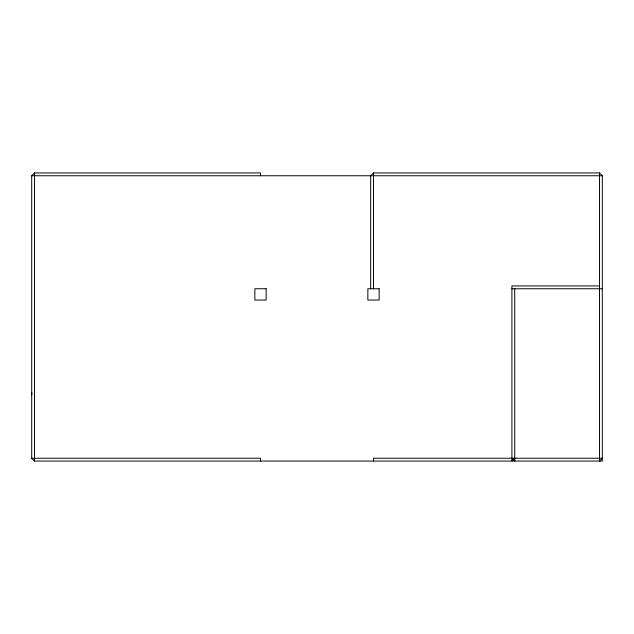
<?xml version="1.0" encoding="UTF-8"?>
<svg xmlns="http://www.w3.org/2000/svg" width="634" height="634" viewBox="0 0 634 634"><rect width="100%" height="100%" fill="white"/><g stroke="black" fill="none" stroke-linecap="round" stroke-linejoin="round"><path stroke-width="0.95" d="M31.7 394.816L31.969 392.906M370.668 288.755L370.668 175.761L373.497 172.939L599.479 172.939L602.3 175.761L602.3 461.061L34.521 461.061L31.7 458.239L31.7 175.761L34.521 172.939L260.503 172.939L260.503 175.761M514.729 458.239L511.907 461.061L511.907 285.926L599.479 285.926M31.7 175.761L602.3 175.761M511.907 288.755L602.3 288.755M31.7 458.239L260.503 458.239L260.503 461.061M511.907 458.239L514.729 461.061L514.729 288.755M599.479 172.939L599.479 461.061L602.3 458.239L373.497 458.239L373.497 461.061M373.497 172.939L373.497 288.755M34.521 172.939L34.521 461.061M266.153 288.755L254.852 288.755L254.852 300.048L266.153 300.048L266.153 288.755M379.148 288.755L367.847 288.755L367.847 300.048L379.148 300.048L379.148 288.755"/></g></svg>
